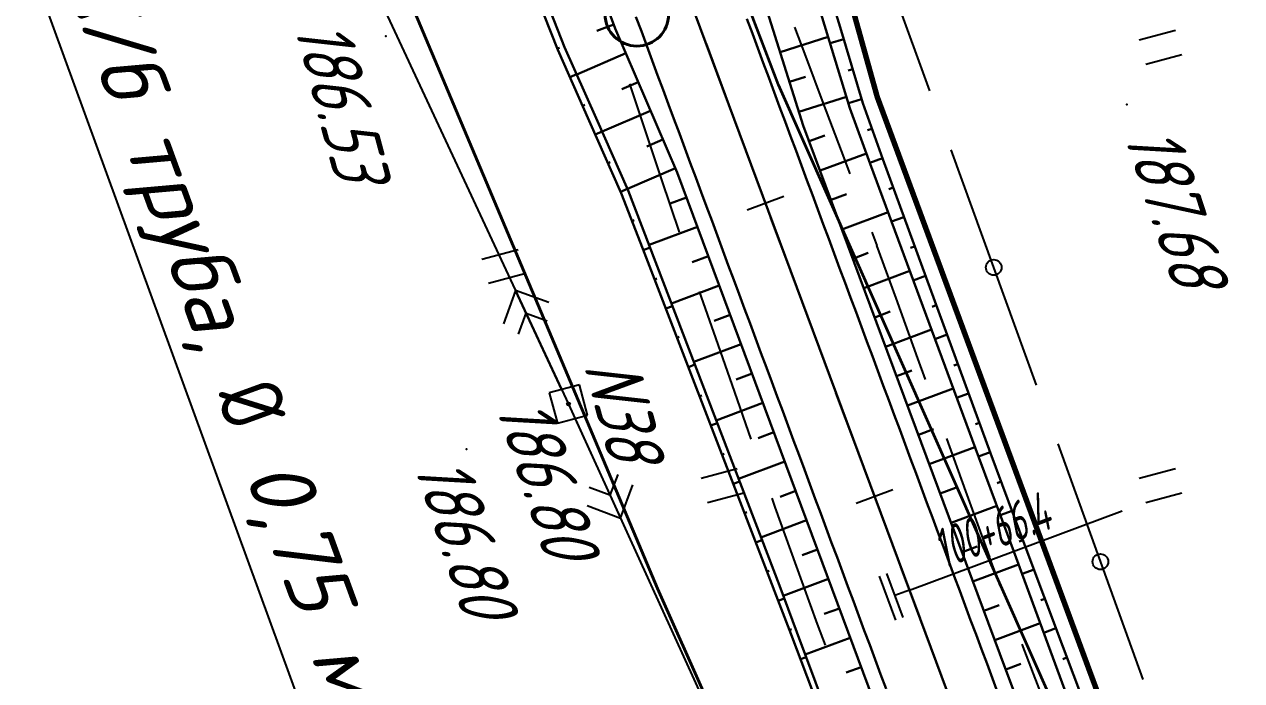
# Model space of a CAD drawing. Header units: millimetres. Extents: x -698 to 8131, y -704 to 4503.
# Drawn here: x 6648.7 to 6726.5, y 1795.9 to 1837.8 of the extents above; entities that cross this region are included whole.
import ezdxf
from ezdxf import colors
from ezdxf.entities.mleader import LeaderData, LeaderLine
from ezdxf.math import Vec2, Vec3

# ---------------------------------------------------------------- set-up
doc = ezdxf.new("R2010")
doc.units = ezdxf.units.MM
doc.linetypes.add('CONTI', pattern=[0])
doc.linetypes.add('STROT', pattern=[1.7, 0.5, -1.2])
for name, color, linetype, lineweight in [('10', 1, 'Continuous', 35), ('КОПИЯ_ОСЬ_13_ОТКОСЫ', 7, 'Continuous', 30), ('КОПИЯ_ОСЬ_ГРАНИЦЫ_ПОЛОС', 7, 'Continuous', 30), ('Огражд-перила', 1, 'ограждение2', 40), ('ОСЬ_ВЕРХ_ПОКРЫТИЯ_ГРАНИЦЫ_ПОЛОС', 7, 'Continuous', 30), ('ОСЬ_ВЕРХ_ПОКРЫТИЯ_ОСЬ', 1, 'Continuous', 30)]:
    doc.layers.add(name, color=color, linetype=linetype, lineweight=lineweight)
for name, color, linetype in [('_Ростелеком', 6, 'Continuous'), ('NAD_MDEFAULT', 7, 'CONTI'), ('PI_OTDEFAULT', 172, 'CONTI'), ('PI_TTDEFAULT', 5, 'CONTI'), ('PLN_O', 7, 'CONTI'), ('SIT_LDEFAULT', 7, 'CONTI'), ('USLZNDEFAULT', 7, 'CONTI'), ('ZAPSKDEFAULT', 7, 'CONTI'), ('Выноски', 250, 'Continuous'), ('ОСЬ_ВЕРХ_ПОКРЫТИЯ_ОТКОСЫ', 7, 'Continuous'), ('ОСЬ_ВЕРХ_ПОКРЫТИЯ_ПИКЕТЫ', 1, 'Continuous'), ('ОСЬ_ВЕРХ_ПОКРЫТИЯ_РАЗБИВКА_КРИВ', 1, 'Continuous'), ('разметка', 7, 'Continuous')]:
    doc.layers.add(name, color=color, linetype=linetype)
doc.styles.add('eskd', font='isocpeui.ttf', dxfattribs={"width": 1.2})
doc.styles.get("Standard").update_dxf_attribs({"font": 'isocpeui.ttf'})
doc.styles.add('STYLE1', font='isocpeui.ttf', dxfattribs={"width": 0.9})
doc.styles.add('ГОСТ', font='isocpeui.ttf', dxfattribs={"height": 4})
doc.linetypes.add('кабель_связи_проект.', pattern='A,10,-1,["/",STYLE1,S=3,R=0,X=0,Y=-1.5],-4.1', length=15.1)
doc.linetypes.add('ограждение2', pattern='A,0.25,-0.1,[132,ltypeshp.shx,S=0.1,R=0,X=-0.1,Y=0],-0.1,1', length=1.45)

# ---------------------------------------------------------------- blocks, each defined once
blk = doc.blocks.new('BL_2011')
at = {"color": 0}
for p, q in [((0, 0), (0, 2.4)), ((1.6, 0), (1.6, 2.4))]:
    blk.add_line(p, q, dxfattribs=at)
blk = doc.blocks.new('BL_27')
at = {"color": 0}
for p, q in [((1, 1), (-1, 1)), ((-1, 1), (-1, -1)), ((1, -1), (1, 1)), ((-1, -1), (1, -1))]:
    blk.add_line(p, q, dxfattribs=at)
blk.add_circle((0, 0), 0.1, dxfattribs=at)
blk = doc.blocks.new('7')
at = {"layer": 'Огражд-перила', "linetype": 'Continuous'}
blk.add_circle((0, 0), 2.027904030661224, dxfattribs=at)

msp = doc.modelspace()

# ---------------------------------------------------------------- linework, layer by layer
at = {"layer": '10'}
for points in [[(6902.933295610876, 1251.983940917212), (6903.563295610764, 1335.793940916803), (6880.783295610969, 1412.033940917026), (6880.473295610913, 1414.963940917659), (6866.923295611099, 1458.403940917138), (6797.083295610782, 1610.08394091684), (6794.693295611118, 1614.433940917399), (6724.143295610838, 1742.58394091684), (6704.843295611025, 1766.493940916989), (6689.15329561108, 1801.793940916803), (6654.023295610727, 1885.163940916914), (6664.443295611118, 1886.723940917436), (6627.663295610857, 1965.753940916765), (6627.663295610857, 1965.753940916765), (6596.743295610931, 2034.52394091725), (6566.963295611136, 2095.733940917212), (6559.643295610838, 2110.783940917026), (6527.463295611136, 2173.293940916803), (6523.083295610782, 2181.793940916803), (6513.163295610857, 2179.073940917063), (6475.063295610764, 2252.043940916803), (6456.563295610764, 2297.143940917361)], [(6916.743295610931, 1265.603940917324), (6916.663295610857, 1295.753940916765), (6916.62329561082, 1310.533940917026), (6915.723295610913, 1324.723940917436), (6913.573295611006, 1358.393940917361), (6912.673295611099, 1375.05394091751), (6883.367991851517, 1470.1749759886), (6883.367991851517, 1470.1749759886), (6842.843295611025, 1558.823940917063), (6836.193295611118, 1556.313940917287), (6807.743295610931, 1615.353940917324), (6800.553295610987, 1628.463940917659), (6735.12329561082, 1747.793940916803), (6696.87329561082, 1833.953940916952), (6674.443295611118, 1892.623940916877), (6666.693295611118, 1908.753940916765), (6637.913295610857, 1968.663940916914)], [(6627.663295610857, 1965.753940916765), (6664.443295611118, 1886.723940917436), (6654.023295610727, 1885.163940916914), (6689.15329561108, 1801.793940916803), (6704.843295611025, 1766.493940916989), (6724.143295610838, 1742.58394091684), (6794.693295611118, 1614.433940917399), (6797.083295610782, 1610.08394091684), (6866.923295611099, 1458.403940917138), (6880.473295610913, 1414.963940917659), (6880.783295610969, 1412.033940917026), (6903.563295610764, 1335.793940916803), (6902.933295610876, 1251.983940917212)]]:
    msp.add_lwpolyline(points, dxfattribs=at)
at = {"layer": '_Ростелеком', "linetype": 'кабель_связи_проект.', "ltscale": 0.25}
msp.add_lwpolyline([(6786.163600679216, 1661.13216076247, 0.35, 0.35, 0), (6766.490456829042, 1696.783023616444, 0.35, 0.35, 0), (6745.083226672772, 1735.331222669367, 0.35, 0.35, 0), (6733.473967867865, 1756.969521277729, 0.35, 0.35, 0), (6720.173801077608, 1787.286997363116, 0.35, 0.35, 0), (6703.189687031545, 1833.187079591822, 0.35, 0.35, 0), (6700.524326141856, 1842.742526379559, 0.35, 0.35, 0), (6685.936495481108, 1882.811435314972, 0.35, 0.35, 0), (6678.520128627881, 1899.542302926216, 0.35, 0.35, 0), (6672.517667122933, 1911.190010493766, 0.35, 0.35, 0), (6655.742209232083, 1945.114956400502, 0.35, 0.35, 0)], format="xyseb", dxfattribs=at)
at = {"layer": 'PI_TTDEFAULT', "color": 5}
for p in [(6671.799031611057, 1837.069672917161, 186.527), (6719.129031611074, 1832.69967791732, 187.678), (6683.459031611032, 1813.569672917161, 186.796), (6676.949031611022, 1810.689675917063, 186.798)]:
    msp.add_point(p, dxfattribs=at)
at = {"layer": 'PLN_O'}
for p, q in [((6701.079031611027, 1848.619675916765), (6706.529031611039, 1833.579674917418)), ((6707.899031611034, 1829.819672917161), (6713.349031611046, 1814.779671916883)), ((6714.719031611041, 1811.019676916446), (6720.169031611053, 1795.979676916409))]:
    msp.add_line(p, q, dxfattribs=at)
for centre in [(6710.629031611074, 1822.299675916467), (6717.449031611022, 1803.499672916863)]:
    msp.add_circle(centre, 0.5, dxfattribs=at)
at = {"layer": 'SIT_LDEFAULT', "color": 7}
for p, q in [((6662.019031611029, 1859.569672917161), (6683.459031611032, 1813.569672917161)), ((6698.619031611064, 1835.799675916467), (6697.929031611062, 1837.639672916528)), ((6699.75903161102, 1832.769676916446), (6698.619031611064, 1835.799675916467)), ((6687.359031611055, 1834.029671916883), (6688.279031611039, 1831.269676916446)), ((6700.909031611043, 1829.749672916863), (6699.75903161102, 1832.769676916446)), ((6688.279031611039, 1831.269676916446), (6689.409031611043, 1827.889672916528)), ((6701.459031611032, 1828.279671916883), (6700.909031611043, 1829.749672916863)), ((6689.409031611043, 1827.889672916528), (6690.529031611039, 1824.549675916467)), ((6703.179031611062, 1823.689675917063), (6702.859031611055, 1824.539673917141)), ((6704.399031611034, 1820.339676916744), (6703.169031611053, 1823.689675917063)), ((6680.079031611027, 1820.819672917161), (6679.309031611067, 1818.689675917063)), ((6683.039031611048, 1814.479676916409), (6680.079031611027, 1820.819672917161)), ((6682.209031611032, 1820.049675916467), (6680.079031611027, 1820.819672917161)), ((6691.819031611076, 1820.75967491712), (6692.849031611046, 1817.789673917141)), ((6705.789031611048, 1816.479676916409), (6704.399031611034, 1820.339676916744)), ((6680.269031611029, 1818.039673917141), (6680.75903161102, 1819.369675916765)), ((6680.75903161102, 1819.369675916765), (6682.089031611036, 1818.889672916528)), ((6692.849031611046, 1817.789673917141), (6694.059031611067, 1814.329674917418)), ((6706.279031611039, 1815.129677917022), (6705.789031611048, 1816.479676916409)), ((6694.059031611067, 1814.329674917418), (6695.119031611064, 1811.329674917418)), ((6683.459031611032, 1813.569672917161), (6705.109031611055, 1766.069672917161)), ((6683.869031611064, 1812.659676917042), (6686.779031611039, 1806.289673917141)), ((6708.849031611046, 1808.00967491712), (6707.629031611074, 1811.369675916765)), ((6686.609031611055, 1809.069672917161), (6686.109031611055, 1807.749672916863)), ((6686.779031611039, 1806.289673917141), (6687.569031611076, 1808.409676917042)), ((6686.109031611055, 1807.749672916863), (6684.789031611048, 1808.239678916666)), ((6710.379031611074, 1803.789673917141), (6708.849031611046, 1808.00967491712)), ((6684.659031611043, 1807.079674917418), (6686.779031611039, 1806.289673917141)), ((6696.449031611022, 1807.559677916724), (6696.649031611034, 1806.979676916409)), ((6696.649031611034, 1806.979676916409), (6697.999031611069, 1803.219673916843)), ((6711.039031611048, 1801.969673916843), (6710.369031611064, 1803.789673917141)), ((6697.999031611069, 1803.219673916843), (6699.359031611055, 1799.499672916863)), ((6699.359031611055, 1799.499672916863), (6699.869031611064, 1798.159676917042)), ((6713.169031611053, 1796.339676916744), (6712.449031611022, 1798.229676916409)), ((6714.419031611053, 1793.149674916785), (6713.169031611053, 1796.339676916744))]:
    msp.add_line(p, q, dxfattribs=at)
at = {"layer": 'КОПИЯ_ОСЬ_13_ОТКОСЫ'}
for points in [[(6616.401996321181, 2016.07913776781), (6666.057758039931, 1912.881628002185), (6667.785297102431, 1909.256139720935), (6668.857562727431, 1906.98196979906), (6669.242328352431, 1906.16165729906), (6670.417133039931, 1903.92972370531), (6672.965472883681, 1898.98392292406), (6673.649554914931, 1897.62552448656), (6673.876605696181, 1897.171667064685), (6674.901019758681, 1894.80862995531), (6675.906879133681, 1892.43753620531), (6676.893207258681, 1890.058385814685), (6677.860980696181, 1887.671667064685), (6679.528949446181, 1883.45267292406), (6681.491840071181, 1878.341588939685), (6682.174945539931, 1876.533483470935), (6683.192523664931, 1873.822545970935), (6686.632953352431, 1864.58646198656), (6695.443500227431, 1840.914342845935), (6698.463031477431, 1831.367956127185), (6711.031390852431, 1797.60794636156), (6712.391742414931, 1793.977819408435)], [(6628.278441899767, 1972.94895230155), (6658.630492681017, 1908.7736593328), (6661.525023931017, 1902.55344448905), (6663.699828618517, 1897.01535855155), (6664.229125493517, 1895.629860504675), (6664.753051274767, 1894.2443624578), (6665.098266118517, 1893.32004605155), (6665.871215337267, 1891.510719879675), (6667.599242681017, 1887.4162374578), (6668.952758306017, 1884.094215973425), (6670.583617681017, 1879.9679952703), (6672.515746587267, 1874.93723355155), (6673.191527837267, 1873.148903473425), (6674.200805181017, 1870.45969448905), (6677.963988774767, 1860.3556905828), (6686.446410649767, 1837.5656515203), (6690.403441899767, 1828.368141754675), (6702.975219243517, 1794.5978780828)], [(6683.130795061375, 1883.929255637485), (6684.812054216649, 1879.493128928501), (6686.469341814305, 1875.047969016392), (6688.139401018407, 1870.526362571079), (6688.246853410985, 1870.24624172147), (6689.528332292821, 1866.668543967563), (6695.0617032645, 1851.655726584751), (6696.431683122899, 1847.897547873813), (6698.521282732274, 1842.059779319126), (6701.442516863133, 1832.476832541782), (6702.73992592075, 1828.905055198032), (6709.676083147313, 1810.14629665311), (6711.916973650243, 1804.151423606235), (6714.258373796727, 1797.780146750767), (6715.600918352391, 1794.152705344517)], [(6683.131000227431, 1883.92923542406), (6684.812152571181, 1879.49320026781), (6686.469379133681, 1875.04788776781), (6688.139301008681, 1870.52640339281), (6688.246722883681, 1870.24612995531), (6689.528461164931, 1866.66849323656), (6695.061664289931, 1851.65579792406), (6696.431781477431, 1847.89749714281), (6698.521136946181, 1842.059850658435), (6701.442523664931, 1832.476842845935), (6702.739886946181, 1828.905065502185), (6709.675922102431, 1810.146276439685), (6711.917133039931, 1804.15140339281), (6714.258441633681, 1797.780065502185), (6715.600726789931, 1794.152624095935)], [(6685.3156095145, 1880.832789573032), (6686.026485979344, 1879.021937522251), (6687.082638323094, 1876.310481223423), (6689.169369280125, 1870.909724387485), (6689.278698503758, 1870.630305442173), (6690.529247820165, 1867.041072043735), (6695.99514442661, 1852.003138694126), (6697.3351407645, 1848.233821067173), (6699.381619035985, 1842.380000266392), (6700.828075945165, 1837.636592063267), (6702.26630836704, 1832.783473166782), (6703.546841203954, 1829.205409201938), (6710.424892961766, 1810.424983176548), (6712.672344743993, 1804.432582053501), (6715.045574724461, 1798.074702414829), (6716.405834734227, 1794.456172141392)], [(6673.627281837826, 1862.576266572956), (6673.62728183835, 1862.576266572024), (6679.492309087267, 1845.860817535925), (6680.956664556017, 1842.137673004675), (6683.215941899767, 1836.363258942175), (6685.233031743517, 1831.8322530828), (6687.283324712267, 1827.20676480155), (6688.646605962267, 1823.6594015203), (6695.784301274767, 1804.9758077703), (6696.933715337267, 1801.989235504675), (6698.059691899767, 1798.993630035925), (6700.431273931017, 1792.606423004675)], [(6673.627281840503, 1862.576266565505), (6679.492182638516, 1845.860730322223), (6680.956825163235, 1842.137787969928), (6683.216055776944, 1836.363145025592), (6685.233257200589, 1831.832196386676), (6687.28346433865, 1827.206830175739), (6688.646478559842, 1823.659466894489), (6695.784126188626, 1804.97569003902), (6696.933875944485, 1801.989255102496), (6698.059701826443, 1798.993725927692), (6700.431070234647, 1792.606518896442)], [(6673.079058480149, 1861.797032389004), (6673.729206945767, 1860.788079412799), (6679.043270017972, 1845.693646581989), (6680.501351263394, 1841.968259008746), (6682.779326345792, 1836.200596960407), (6684.783405210843, 1831.664761694293), (6686.819557096829, 1827.034165533405), (6688.205999281277, 1823.495518835407), (6695.398942854275, 1804.832326086383), (6697.690448667874, 1798.856290014606), (6700.095304396023, 1792.480885656696)], [(6686.351195806017, 1837.821266754675), (6685.262816899767, 1837.415993317175)], [(6696.980121321181, 1836.056920970935), (6700.054828352431, 1837.02933308031)], [(6701.052822649266, 1836.87823024686), (6700.179684221532, 1836.619471701938)], [(6682.750630285611, 1836.273251684528), (6682.897161390652, 1836.331124456744)], [(6687.129027837267, 1835.978981598425), (6683.988402837267, 1834.627907379675)], [(6701.621090471532, 1834.960658225376), (6701.330044328954, 1834.874415549595)], [(6683.556039717068, 1834.442658575397), (6683.986410047879, 1834.632809789996)], [(6687.919555181017, 1834.1418233953), (6686.872680181017, 1833.691383942175)], [(6697.583148664931, 1834.14993854906), (6698.608051008681, 1834.47415729906)], [(6684.364326383939, 1832.613267095905), (6684.50778188931, 1832.676648290973)], [(6698.186176008681, 1832.24320026781), (6701.221332258681, 1833.202917064685)], [(6702.189358293797, 1833.043086203892), (6701.346081316258, 1832.793208274204)], [(6688.710082524767, 1832.304665192175), (6685.614379399767, 1830.9728780828)], [(6685.17104902493, 1830.783185156207), (6685.612243559232, 1830.977185400348)], [(6702.848965227391, 1831.155390891392), (6702.57293373325, 1831.056605491001)], [(6689.500121587267, 1830.467262848425), (6688.468383306017, 1830.023415192175)], [(6698.840961164931, 1830.353795970935), (6699.835101789931, 1830.723913158435)], [(6699.538715071181, 1828.47952839281), (6702.494769758681, 1829.58011433031)], [(6685.976091291775, 1828.952363165241), (6686.12315550076, 1829.017029913287)], [(6690.290648931017, 1828.6301046453), (6687.234984868517, 1827.3156515203)], [(6703.522884905125, 1829.272334250767), (6702.71194130161, 1828.982112082798)], [(6686.781133558621, 1827.121544988971), (6687.233165647855, 1827.320309789996)], [(6704.210186540868, 1827.394160422642), (6703.940594255711, 1827.295405539829)], [(6691.001586431017, 1826.761208160925), (6689.962523931017, 1826.3742452703)], [(6700.236468977431, 1826.605260814685), (6701.221820539931, 1826.971960033435)], [(6700.934222883681, 1824.730749095935), (6703.878070539931, 1825.826940502185)], [(6704.89797645786, 1825.516139182407), (6704.10093361118, 1825.224238547642)], [(6687.514335539212, 1825.260869177203), (6687.667592909207, 1825.320912512164)], [(6691.699340337267, 1824.886696442175), (6688.615844243517, 1823.73899136405)], [(6688.243396665921, 1823.398488195758), (6688.68165197598, 1823.567395361285)], [(6701.631976789931, 1822.85648151781), (6702.612933821181, 1823.22171589281)], [(6705.585781633641, 1823.638117942173), (6705.320095598485, 1823.54082790311)], [(6692.397094243517, 1823.01242886405), (6691.369262212267, 1822.629860504675)], [(6702.329730696181, 1820.982213939685), (6705.265277571181, 1822.074987377185)], [(6706.273571550633, 1821.760096701938), (6705.488171160008, 1821.47246852811)], [(6688.962642576565, 1821.532292517047), (6689.108728315701, 1821.588593633991)], [(6693.094848149767, 1821.138161285925), (6690.043578618517, 1820.0021749578)], [(6689.681890394559, 1819.666096838336), (6690.10913458096, 1819.830762060504)], [(6703.027484602431, 1819.10794636156), (6704.006000227431, 1819.47220417406)], [(6706.961361467625, 1819.882105979282), (6706.69956642368, 1819.786219748813)], [(6693.792602056017, 1819.2638937078), (6692.775512212267, 1818.885231598425)], [(6690.401136305203, 1817.799901159625), (6690.543550398221, 1817.85479083858)], [(6703.725238508681, 1817.23343464281), (6706.652484602431, 1818.32327839281)], [(6707.649166643407, 1818.004084739048), (6706.875393450047, 1817.720698508579)], [(6694.490355962267, 1817.38938198905), (6691.471312993517, 1816.26535855155)], [(6691.120382215848, 1815.933705480914), (6691.536619093289, 1816.094124945026)], [(6695.188109868517, 1815.515114410925), (6694.181762212267, 1815.14035855155)], [(6704.422992414931, 1815.359167064685), (6705.398578352431, 1815.722448314685)], [(6708.336956560399, 1816.126063498813), (6708.079037248875, 1816.031611594517)], [(6691.839628126492, 1814.067509802203), (6691.978374388089, 1814.120984228473)], [(6705.120746321181, 1813.48489948656), (6708.039691633681, 1814.571569408435)], [(6709.024746477391, 1814.248042258579), (6708.262630998875, 1813.968928489048)], [(6695.885863774767, 1813.6408468328), (6692.898559087267, 1812.528786285925)], [(6692.558874037137, 1812.201314123492), (6692.96410169827, 1812.357495458942)], [(6709.712551653172, 1812.370051535923), (6709.458508074071, 1812.27700344022)], [(6696.583617681017, 1811.766579254675), (6695.588012212267, 1811.3957296453)], [(6705.818500227431, 1811.610631908435), (6706.791644758681, 1811.97269245531)], [(6706.516254133681, 1809.736120189685), (6709.426898664931, 1810.81986042406)], [(6693.27812185513, 1810.335118444782), (6693.413196470608, 1810.387181433063)], [(6710.400341570165, 1810.492030295688), (6709.649868547704, 1810.217158469517)], [(6697.281371587267, 1809.892067535925), (6694.326293462267, 1808.791969879675)], [(6693.997367765774, 1808.468922766071), (6694.39158430325, 1808.62086215816)], [(6711.102154314305, 1808.619197043735), (6710.852703630711, 1808.525660666782)], [(6697.979125493517, 1808.0177999578), (6696.994262212267, 1807.65110073905)], [(6707.214008039931, 1807.86185261156), (6708.184222883681, 1808.22318073656)], [(6707.911761946181, 1805.987585033435), (6710.825336164931, 1807.072057689685)], [(6694.716613676419, 1806.60272708736), (6694.848018553128, 1806.653371008258)], [(6698.676879399767, 1806.143532379675), (6695.753539556017, 1805.055153473425)], [(6711.804485857274, 1806.746577414829), (6711.052349626805, 1806.464472922642)], [(6695.435695555081, 1804.736470373492), (6695.819913771023, 1804.883801611285)], [(6712.506817400243, 1804.873957785923), (6712.256100237157, 1804.779902610142)], [(6699.374633306017, 1804.26926480155), (6698.400512212267, 1803.9064718328)], [(6708.609515852431, 1804.11331745531), (6709.580707258681, 1804.47464558031)], [(6709.307269758681, 1802.23880573656), (6712.221332258681, 1803.323522533435)], [(6713.206905901219, 1803.000483664829), (6712.4445157645, 1802.715907248813)], [(6696.151758100857, 1802.869053991657), (6696.279830839505, 1802.918164404254)], [(6700.072875493517, 1802.3947530828), (6697.187621587267, 1801.320778473425)], [(6696.867818739285, 1801.001629980426), (6697.252399351468, 1801.149098547321)], [(6710.005023664931, 1800.364538158435), (6710.976215071181, 1800.72611042406)], [(6713.906323015477, 1801.12676540311), (6713.652187883641, 1801.031916770298)], [(6700.770629399767, 1800.520485504675), (6699.808715337267, 1800.162575348425)], [(6697.583881285062, 1799.13421359859), (6697.712074186673, 1799.183369787555)], [(6710.702777571181, 1798.49027058031), (6713.600726789931, 1799.569128002185)], [(6714.605724870946, 1799.253047141392), (6713.824291765477, 1798.961360129673)], [(6701.468383306017, 1798.64621792655), (6698.587035649767, 1797.5734640203)], [(6698.291265394559, 1797.263493688922), (6698.651616957059, 1797.399418981891)], [(6702.166137212267, 1796.771950348425), (6701.205687993517, 1796.4142843328)], [(6711.402972883681, 1796.61673542406), (6712.368304914931, 1796.97855183031)], [(6715.306744158055, 1797.379939231235), (6715.046490251805, 1797.282099875767)]]:
    msp.add_lwpolyline(points, dxfattribs=at)
at = {"layer": 'КОПИЯ_ОСЬ_ГРАНИЦЫ_ПОЛОС'}
msp.add_lwpolyline([(6710.902494677974, 1795.099360648688), (6710.552420737213, 1796.03369965605), (6710.202763808213, 1796.968431817513), (6709.853455015624, 1797.903531107265), (6709.504425402343, 1798.838971579592), (6709.155605935744, 1799.774727346521), (6708.806927512944, 1800.710772570368), (6708.458320967116, 1801.647081442322), (6708.109717072561, 1802.583628168475), (6707.761081078139, 1803.520315447036), (6707.412444185544, 1804.457005270902), (6707.063807292978, 1805.393695094768), (6706.715170400441, 1806.330384918634), (6706.366533507817, 1807.267074743431), (6706.01789661528, 1808.203764567297), (6705.669259722743, 1809.140454391163), (6705.320622830177, 1810.077144215029), (6704.971985937582, 1811.013834040757), (6704.623349045016, 1811.950523864623), (6704.274712152508, 1812.887213690351), (6703.926075259884, 1813.823903513286), (6703.577438367289, 1814.760593337152), (6703.228801474752, 1815.697283161018), (6702.880164582157, 1816.633972984884), (6702.531527689591, 1817.570662809681), (6702.182890796996, 1818.507352633547), (6701.834253904517, 1819.444042457413), (6701.485617011893, 1820.380732284073), (6701.136980119298, 1821.317422107007), (6700.788343226732, 1822.254111932736), (6700.439706334166, 1823.190801756602), (6700.091069441571, 1824.127491579536), (6699.742432549005, 1825.064181403402), (6699.393795656497, 1826.000871229131), (6699.045158763931, 1826.937561053928), (6698.696521871307, 1827.874250877794), (6698.34788497877, 1828.810940702591), (6697.999248086146, 1829.747630526457), (6697.65061119358, 1830.684320350323), (6697.301974301014, 1831.621010173257), (6696.953337408477, 1832.557699997123), (6696.604700515911, 1833.494389822852), (6696.256063623345, 1834.431079645786), (6695.90742673075, 1835.367769469652), (6695.558789838184, 1836.304459295381), (6695.210152945676, 1837.241149118315), (6694.861516053052, 1838.177838944044)], dxfattribs=at)
at = {"layer": 'ОСЬ_ВЕРХ_ПОКРЫТИЯ_ГРАНИЦЫ_ПОЛОС'}
for points in [[(6616.401996321181, 2016.07913776781), (6666.057758039931, 1912.881628002185), (6667.785297102431, 1909.256139720935), (6668.857562727431, 1906.98196979906), (6669.242328352431, 1906.16165729906), (6670.417133039931, 1903.92972370531), (6672.965472883681, 1898.98392292406), (6673.649554914931, 1897.62552448656), (6673.876605696181, 1897.171667064685), (6674.901019758681, 1894.80862995531), (6675.906879133681, 1892.43753620531), (6676.893207258681, 1890.058385814685), (6677.860980696181, 1887.671667064685), (6679.528949446181, 1883.45267292406), (6681.491840071181, 1878.341588939685), (6682.174945539931, 1876.533483470935), (6683.192523664931, 1873.822545970935), (6686.632953352431, 1864.58646198656), (6695.443500227431, 1840.914342845935), (6698.463031477431, 1831.367956127185), (6711.031390852431, 1797.60794636156), (6712.391742414931, 1793.977819408435)], [(6628.278441899767, 1972.94895230155), (6658.630492681017, 1908.7736593328), (6661.525023931017, 1902.55344448905), (6663.699828618517, 1897.01535855155), (6664.229125493517, 1895.629860504675), (6664.753051274767, 1894.2443624578), (6665.098266118517, 1893.32004605155), (6665.871215337267, 1891.510719879675), (6667.599242681017, 1887.4162374578), (6668.952758306017, 1884.094215973425), (6670.583617681017, 1879.9679952703), (6672.515746587267, 1874.93723355155), (6673.191527837267, 1873.148903473425), (6674.200805181017, 1870.45969448905), (6677.963988774767, 1860.3556905828), (6686.446410649767, 1837.5656515203), (6690.403441899767, 1828.368141754675), (6702.975219243517, 1794.5978780828)], [(6703.751387200076, 1795.378520029742), (6703.402730542779, 1796.312739419896), (6703.054468720124, 1797.246823843714), (6702.706532998875, 1798.180747582722), (6702.358854681186, 1799.114484998543), (6702.011365110482, 1800.048010501224), (6701.663981825832, 1800.981343060877), (6701.31660693752, 1801.914655412692), (6700.96923204915, 1802.84796776637), (6700.621857160839, 1803.781280120048), (6700.274482272498, 1804.714592470933), (6699.92710738407, 1805.647904822748), (6699.579732495671, 1806.581217177357), (6699.232357607301, 1807.514529530104), (6698.884982718961, 1808.447841880988), (6698.537607830591, 1809.381154233735), (6698.19023294225, 1810.314466586482), (6697.842858053909, 1811.24777894016), (6697.49548316551, 1812.181091291044), (6697.14810827717, 1813.114403644722), (6696.800733388829, 1814.047715996537), (6696.453358500488, 1814.981028350215), (6696.105983612089, 1815.914340701099), (6695.758608723749, 1816.847653053846), (6695.41123383535, 1817.780965406593), (6695.063858946951, 1818.714277758408), (6694.716484058639, 1819.647590111155), (6694.369109170299, 1820.580902462039), (6694.0217342819, 1821.514214815717), (6693.674359393559, 1822.447527170326), (6693.326984505247, 1823.380839522142), (6692.979609616877, 1824.314151873957), (6692.632234728479, 1825.247464225773), (6692.284859840138, 1826.180776581313), (6691.937484951768, 1827.114088932197), (6691.59011006334, 1828.047401284013), (6691.242735174999, 1828.980713635828), (6690.895360286688, 1829.914025989506), (6690.547985398318, 1830.847338342253), (6690.200610509977, 1831.780650694068), (6689.853235621607, 1832.713963045884), (6689.505860733208, 1833.64727539863), (6689.158485844897, 1834.580587752308), (6688.811110956527, 1835.513900104124), (6688.463736068128, 1836.447212455008), (6688.116361179787, 1837.380524809617), (6687.768986291447, 1838.313837162364)]]:
    msp.add_lwpolyline(points, dxfattribs=at)
at = {"layer": 'ОСЬ_ВЕРХ_ПОКРЫТИЯ_ОСЬ'}
msp.add_lwpolyline([(6675.921169636151, 1880.309488326456), (6676.610755999272, 1878.514302448515), (6677.295028234474, 1876.717084017727), (6677.974867451461, 1874.918183804635), (6678.988247859457, 1872.217431678582), (6680.667593523298, 1867.71257889751), (6680.667593523298, 1867.71257889751), (6705.243771053725, 1801.683263289887), (6705.243771053725, 1801.683263289887), (6708.322820509338, 1793.434873247664)], dxfattribs=at)
at = {"layer": 'ОСЬ_ВЕРХ_ПОКРЫТИЯ_ОТКОСЫ'}
msp.add_lwpolyline([(6675.817064094173, 1866.120101172622), (6677.963988774767, 1860.3556905828), (6686.446410649767, 1837.5656515203), (6690.403441899767, 1828.368141754675), (6702.975219243517, 1794.5978780828), (6704.342895024767, 1790.949684723425), (6705.376098149767, 1788.212868317175), (6707.953246587267, 1781.4924093328), (6710.141723149767, 1775.9426046453), (6712.397094243517, 1770.4064718328), (6714.114867681017, 1766.32981167655), (6715.180297368517, 1763.8654562078), (6715.925573794744, 1762.176498685177)], dxfattribs=at)
at = {"layer": 'ОСЬ_ВЕРХ_ПОКРЫТИЯ_ПИКЕТЫ'}
for p, q in [((6694.86847434841, 1825.975300396006), (6697.211446276449, 1826.847356899787)), ((6701.844926371172, 1807.231524973321), (6704.187898299269, 1808.103581475239))]:
    msp.add_line(p, q, dxfattribs=at)
at = {"layer": 'ОСЬ_ВЕРХ_ПОКРЫТИЯ_РАЗБИВКА_КРИВ'}
for p, q in [((6705.243771053725, 1801.683263289887), (6718.83300823665, 1806.741191006411)), ((6703.314753995181, 1802.565812545042), (6704.36122179857, 1799.754246231314)), ((6703.783348380783, 1802.740223847475), (6704.829816184201, 1799.928657533746)), ((6705.243771053725, 1801.683263289887), (6704.306582282463, 1801.334440688748))]:
    msp.add_line(p, q, dxfattribs=at)
at = {"layer": 'разметка', "linetype": 'STROT', "lineweight": 30, "ltscale": 7}
msp.add_lwpolyline([(6423.99728231556, 2664.58005222879), (6427.825661470639, 2578.037922428135, 0.002559796335909504), (6430.105918556559, 2531.848933247063, 0.01482581485104546), (6434.620561806069, 2478.291769261617, 0.01026846316929855), (6438.1341254544, 2452.283792744536, 0.00912404488225515), (6446.959392626964, 2401.800404577661, 0.03020844163849281), (6464.071512590532, 2325.496574361022, 0.03104518826050361), (6482.560348500721, 2278.540679374855, 0.007877118138080627), (6500.409709892925, 2241.588681361783), (6597.294334368218, 2046.235468737926, -0.002973544320314526), (6607.73661649363, 2024.861779364902), (6661.141316859101, 1913.882316399511, -0.03039803624120341), (6679.795157374398, 1870.056570829969), (6707.86311264603, 1794.645825007144, 0.04634382968334985), (6739.829494629541, 1725.561915135156), (6778.233663251789, 1656.976120603416, -0.01136105926665252), (6820.820017519107, 1576.695452070009), (6851.797290290289, 1514.950272632908, -0.02222531508865343), (6868.883973032227, 1478.188317830819, -0.02209981590129591), (6881.77389123287, 1439.91743437029, -0.002394669231374273), (6890.452984134949, 1411.125109068263, -0.03632339240756253), (6905.953467629783, 1344.283588920865, -0.03836498102736813), (6909.424443931775, 1253.169421174709)], format="xyb", dxfattribs=at)

# ---------------------------------------------------------------- block references
at = {"layer": 'USLZNDEFAULT', "color": 7, "rotation": 285}
msp.add_blockref('BL_27', (6683.459031611032, 1813.569672917161), dxfattribs=at)
at = {"layer": 'ZAPSKDEFAULT', "color": 7, "rotation": 285}
for p in [(6719.929031611062, 1836.829674917418), (6677.929031611062, 1822.829674917418), (6691.929031611062, 1808.829674917418), (6719.929031611062, 1808.829674917418)]:
    msp.add_blockref('BL_2011', p, dxfattribs=at)
at = {"layer": 'Огражд-перила', "linetype": 'Continuous', "rotation": 277.515868781092}
msp.add_blockref('7', (6687.832229349171, 1838.4679104026), dxfattribs=at)

# ---------------------------------------------------------------- texts
at = {"layer": 'NAD_MDEFAULT', "color": 7, "style": 'eskd', "oblique": 10, "width": 0.8}
msp.add_text('N38', height=3.5, rotation=285, dxfattribs=at).set_placement((6684.409569611065, 1816.046721916791))
at = {"layer": 'PI_OTDEFAULT', "color": 172, "style": 'eskd', "oblique": 10, "width": 0.8}
for s, rotation, p in [('186.53', 285, (6665.90092061104, 1837.71628591619)), ('187.68', 288, (6718.916884611002, 1830.777587916847)), ('186.80', 288, (6678.76962561107, 1813.431971916143)), ('186.80', 288, (6673.545393611063, 1809.668100916926))]:
    msp.add_text(s, height=3.5, rotation=rotation, dxfattribs=at).set_placement(p)
at = {"layer": 'ОСЬ_ВЕРХ_ПОКРЫТИЯ_РАЗБИВКА_КРИВ', "width": 0.6}
msp.add_text('100+66.4', height=2.5, rotation=20.415317044788, dxfattribs=at).set_placement((6707.412331681253, 1803.023914178978))

# ---------------------------------------------------------------- leaders
at = {"layer": 'Выноски', "linetype": 'Continuous'}
ml = msp.add_multileader_mtext('Standard', dxfattribs=at)
ml.set_content('Ж/б труба, {\\Fgost|c204;%%C} 0,75 м, L-12,63 м', color=256, style='ГОСТ')
ml.set_leader_properties()
ml.build(insert=Vec2(0, 0))
ml.multileader.update_dxf_attribs({"text_left_attachment_type": 5, "text_right_attachment_type": 5, "dogleg_length": 0, "arrow_head_size": 0.18})
ctx = ml.context
ctx.base_point, ctx.arrow_head_size, ctx.landing_gap_size, ctx.plane_origin, ctx.plane_x_axis, ctx.plane_y_axis = Vec3(6649.049337097435, 1841.738699449371), 0.18, 0, Vec3(6631.530990676014, 1737.791934461478), Vec3(0.3425525316216217, -0.9394986764650698), Vec3(0.9394986764650698, 0.3425525316216217)
ctx.left_attachment, ctx.right_attachment = 5, 5
notes = []
notes.append((ctx, [(1, (1, 1, 0), (6649.049337097435, 1841.738699449371), (0.9932900224220381, -0.1156500382915082), 0, [(0, [(6680.625243946231, 1867.826360366452)], 0, [])])]))
ctx.mtext.insert, ctx.mtext.text_direction, ctx.mtext.rotation, ctx.mtext.flow_direction = Vec3(6654.394876385972, 1843.687747448828), Vec3(0.3425525316216217, -0.9394986764650698), 5.062021445031385, 5
for ctx, leaders in notes:
    for number, flags, end, landing, length, lines in leaders:
        leader = LeaderData()
        leader.index, (leader.has_last_leader_line, leader.has_dogleg_vector, leader.attachment_direction) = number, flags
        leader.last_leader_point, leader.dogleg_vector, leader.dogleg_length = Vec3(end), Vec3(landing), length
        for number, points, colour, breaks in lines:
            line = LeaderLine()
            line.index, line.vertices, line.color, line.breaks = number, Vec3.list(points), colors.encode_raw_color(colour), breaks
            leader.lines.append(line)
        ctx.leaders.append(leader)

doc.saveas('drawing.dxf')
